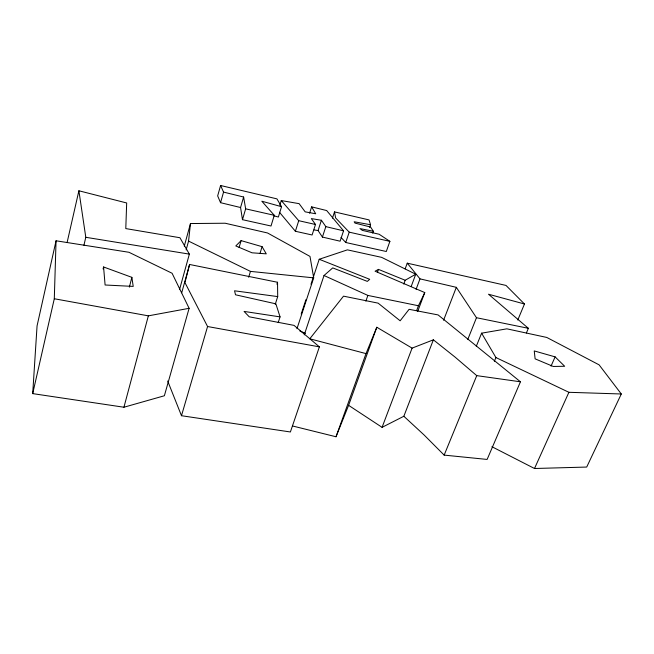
<?xml version="1.0" encoding="UTF-8"?>
<svg xmlns="http://www.w3.org/2000/svg" width="654" height="654" viewBox="0 0 654 654"><rect width="100%" height="100%" fill="white"/><g stroke="black" fill="none" stroke-linecap="round" stroke-linejoin="round"><path stroke-width="0.98" d="M32.7 393.618L54.298 298.747L56.056 240.786L128.961 252.281L172.084 273.258L189.112 308.312L164.375 395.76L123.933 407.229L32.7 393.618L37.065 325.88L56.056 240.786M186.145 249.877L188.565 241.105L190.477 223.545L225.148 223.227L267.535 232.979L309.988 256.417L313.699 277.86L296.965 328.709M67.109 242.503L78.889 190.772L126.68 202.969L125.789 228.589L179.932 237.729L189.358 254.12L179.605 289.33M83.933 245.242L85.797 237.296L78.889 190.772M103.095 268.957L103.577 266.971L131.871 277.353L133.212 286.411L105.098 284.997L103.577 266.971M129.361 287.139L131.871 277.353M275.244 304.355L277.705 296.589L277.533 282.266L189.586 264.478L184.935 282.577L207.571 326.526L181.485 415.715L290.392 431.975L319.389 346.857L294.038 325.381L249.215 316.798L244.073 311.418L280.051 316.879L278.195 322.659M123.933 407.229L148.352 315.849L189.112 308.312M184.281 246.149L190.477 223.545M181.714 292.779L189.586 264.478M281.547 206.697L276.928 198.873L220.594 185.499L217.659 195.906L220.553 202.683L240.566 207.522L242.471 219.679L271.009 226.006L274.279 215.305L261.813 201.211L281.547 206.697L278.359 217.038L273.446 215.681M220.553 202.683L223.554 192.104L220.594 185.499M240.566 207.522L243.623 197.026L223.554 192.104M242.471 219.679L245.651 208.839L243.623 197.026M239.094 247.465L241.122 240.623L262.074 246.664L266.268 253.842L252.019 252.804L235.8 245.945L241.122 240.623M248.675 277.239L250.449 271.385L313.699 277.86M259.998 253.466L262.074 246.664M279.855 205.184L281.269 200.565L299.123 203.656L305.165 211.847L315.71 213.776L311.623 206.86L309.595 213.22M276.92 284.196L277.533 282.266M314.043 229.922L318.065 230.56L322.414 237.075L340.088 241.195L343.554 230.829L325.831 226.627L321.408 220.259L311.337 218.599L315.498 224.486L312.105 234.982L295.387 231.271L298.731 220.692L281.269 200.565M318.065 230.56L321.408 220.259M322.414 237.075L325.831 226.627M332.436 218.183L334.505 211.896L369.044 219.916L370.548 224.731L369.624 227.42M301.183 314.084L305.925 299.663M310.985 284.269L319.209 259.27L347.405 249.853L381.634 257.357L415.74 274.206L411.194 286.509M304.257 334.873L324.016 275.514L332.731 267.903L367.327 281.392L369.706 279.315L319.209 259.27M372.706 233.077L373.336 231.254L359.945 228.589L362.341 230.38L379.14 234.255L389.89 241.351L386.293 251.504L345.729 242.495L349.22 232.154L335.633 217.954L334.505 211.896M365.864 301.134L367.875 295.428L418.446 305.753L424.765 292.575L375.077 271.206L378.486 269.391L405.178 280.255L415.74 274.206M377.472 272.26L378.486 269.391M292.452 425.958L336.009 436.758L366.011 353.61L376.81 327.253L412.094 348.124L433.373 339.827L455.102 357.125L476.741 375.633L520.445 381.797L487.124 459.435L444.156 455.11L424.111 434.992L403.845 416.263L433.373 339.827M336.009 436.758L348.598 405.333L376.81 327.253M405.161 268.884L407.246 263.17L506.008 285.43L524.467 303.996L517.78 320.027M403.78 284.089L405.178 280.255M416.083 289.362L419.982 278.866L407.246 263.17M416.655 310.527L418.446 305.753M417.677 311.443L424.765 292.575M348.598 405.333L382.075 427.34L412.094 348.124M443.584 320.231L456.329 287.327L419.982 278.866M467.798 339.41L476.472 317.721L456.329 287.327M476.292 346.277L481.606 333.172L506.866 328.831L546.785 337.448L599.105 364.85L621.3 393.986L586.703 467.054L534.506 468.501L491.898 446.707M444.156 455.11L476.741 375.633M494.35 361.31L495.912 357.542L481.606 333.172M526.396 332.976L528.367 328.308L488.497 294.218L524.467 303.996M551.044 366.117L555.107 356.871L534.244 350.928L535.119 358.85L553.251 366.461L564.672 366.273L555.107 356.871M534.506 468.501L568.898 392.302L621.3 393.986M382.075 427.34L403.845 416.263M277.705 296.589L234.549 290.793L235.514 294.791L275.874 303.84L280.051 316.879M85.797 237.296L189.358 254.12M370.548 224.731L354.166 221.771L354.999 223.096L370.589 227.036L373.336 231.254M54.298 298.747L148.352 315.849M207.571 326.526L319.389 346.857M476.472 317.721L528.367 328.308M298.731 220.692L315.498 224.486M349.22 232.154L389.89 241.351M245.651 208.839L274.279 215.305M311.623 206.86L326.681 210.555L343.554 230.829M366.011 353.61L309.783 338.797L343.522 296.156L378.118 303.145L400.142 320.795L409.093 309.317L438.106 314.926L520.445 381.797M299.875 331.022L305.516 333.352M324.016 275.514L367.875 295.428M495.912 357.542L568.898 392.302M188.565 241.105L250.449 271.385M341.036 237.427L345.729 242.495M279.438 212.248L295.387 231.271M167.686 381.02L181.485 415.715"/></g></svg>
